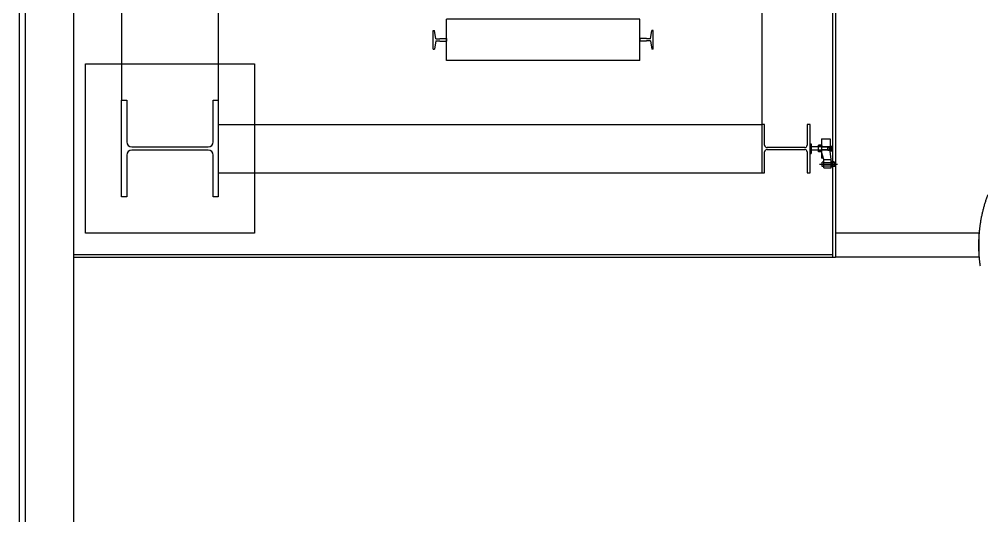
# Model space of a CAD drawing. Header units: millimetres. Extents: x 11414 to 120121, y 3637 to 81420.
# Drawn here: x 49743 to 53727, y 35958 to 38012 of the extents above; entities that cross this region are included whole.
import ezdxf
from ezdxf.enums import TextEntityAlignment as Align

# ---------------------------------------------------------------- set-up
doc = ezdxf.new("R2010")
doc.units = ezdxf.units.MM
doc.header["$LTSCALE"] = 100
for name, pattern in [('ARC-7$0$DASHED4', [4.5, 3, -1.5]), ('ARC-7$0$DIVIDEX2', [63.5, 25.4, -12.7, 0, -12.7, 0, -12.7]), ('ARC-7$0$HIDDEN', [9.525, 6.35, -3.175])]:
    doc.linetypes.add(name, pattern=pattern)
doc.layers.get('0').update_dxf_attribs({"color": 251})
for name, color, linetype in [('ARC-7$0$A-ELE-8', 8, 'Continuous'), ('ARC-7$0$A-ELEV-FIXT', 5, 'Continuous'), ('ARC-7$0$ARCH', 9, 'Continuous')]:
    doc.layers.add(name, color=color, linetype=linetype)
doc.styles.add('ARC-7$0$돋움', font='')
doc.styles.add('ARC-7$0$울릉도l', font='')
doc.styles.get('ARC-7$0$돋움').set_extended_font_data('DotumChe')
doc.styles.get('ARC-7$0$울릉도l').set_extended_font_data('Dotum')

# ---------------------------------------------------------------- blocks, each defined once
blk = doc.blocks.new('ARC-7')
at = {"color": 251, "linetype": 'ARC-7$0$HIDDEN'}
for p, q in [((634116.3, -460301.4, 0), (634037.8, -460301.4, 0)), ((634116.3, -460315.4, 0), (634037.8, -460315.4, 0))]:
    blk.add_line(p, q, dxfattribs=at)
at = {"color": 251}
for p, q in [((634082.6, -460382.4, 0), (634082.6, -460364.4, 0)), ((634090.3, -460364.4, 0), (634082.6, -460364.4, 0)), ((634090.3, -460382.4, 0), (634082.6, -460382.4, 0))]:
    blk.add_line(p, q, dxfattribs=at)
at = {"layer": 'ARC-7$0$A-ELE-8', "color": 251, "linetype": 'ARC-7$0$DASHED4'}
blk.add_circle((635332.2, -460708.5), 600.5, dxfattribs=at)
at = {"layer": 'ARC-7$0$A-ELEV-FIXT', "color": 251}
for p, q in [((633327.8, -459773.5), (632527.8, -459773.5)), ((632527.8, -459943.5), (632527.8, -459773.5)), ((633327.8, -459943.5), (633327.8, -459773.5)), ((632471.8, -459897.5), (632471.8, -459819.5)), ((632471.8, -459819.5), (632477.8, -459819.5)), ((632471.8, -459897.5), (632471.8, -459819.5)), ((632471.8, -459819.5), (632477.8, -459819.5)), ((632483.8, -459854.5), (632477.8, -459819.5)), ((632483.8, -459854.5), (632477.8, -459819.5)), ((633371.8, -459854.5), (633377.8, -459819.5)), ((633371.8, -459854.5), (633377.8, -459819.5)), ((633383.8, -459819.5), (633377.8, -459819.5)), ((633383.8, -459819.5), (633377.8, -459819.5)), ((633383.8, -459897.5), (633383.8, -459819.5)), ((633383.8, -459897.5), (633383.8, -459819.5)), ((632483.8, -459862.5), (632477.8, -459897.5)), ((632483.8, -459862.5), (632477.8, -459897.5)), ((632483.8, -459854.5), (632499.8, -459854.5)), ((632483.8, -459854.5), (632499.8, -459854.5)), ((632483.8, -459862.5), (632499.8, -459862.5)), ((632483.8, -459862.5), (632499.8, -459862.5)), ((632499.8, -459853.5), (632527.8, -459853.5)), ((632499.8, -459854.5), (632499.8, -459853.5)), ((632499.8, -459853.5), (632527.8, -459853.5)), ((632499.8, -459854.5), (632499.8, -459853.5)), ((632499.8, -459863.5), (632499.8, -459862.5)), ((632499.8, -459863.5), (632499.8, -459862.5)), ((632499.8, -459863.5), (632527.8, -459863.5)), ((632499.8, -459863.5), (632527.8, -459863.5)), ((632527.8, -459853.5), (632527.8, -459863.5)), ((632527.8, -459853.5), (632527.8, -459863.5)), ((633355.8, -459853.5), (633327.8, -459853.5)), ((633327.8, -459853.5), (633327.8, -459863.5)), ((633355.8, -459853.5), (633327.8, -459853.5)), ((633327.8, -459853.5), (633327.8, -459863.5)), ((633355.8, -459863.5), (633327.8, -459863.5)), ((633355.8, -459863.5), (633327.8, -459863.5)), ((633355.8, -459854.5), (633355.8, -459853.5)), ((633355.8, -459854.5), (633355.8, -459853.5)), ((633371.8, -459854.5), (633355.8, -459854.5)), ((633371.8, -459854.5), (633355.8, -459854.5)), ((633371.8, -459862.5), (633355.8, -459862.5)), ((633355.8, -459863.5), (633355.8, -459862.5)), ((633371.8, -459862.5), (633355.8, -459862.5)), ((633355.8, -459863.5), (633355.8, -459862.5)), ((633371.8, -459862.5), (633377.8, -459897.5)), ((633371.8, -459862.5), (633377.8, -459897.5)), ((632471.8, -459897.5), (632477.8, -459897.5)), ((632471.8, -459897.5), (632477.8, -459897.5)), ((633383.8, -459897.5), (633377.8, -459897.5)), ((633383.8, -459897.5), (633377.8, -459897.5)), ((633327.8, -459943.5), (632527.8, -459943.5))]:
    blk.add_line(p, q, dxfattribs=at)
at = {"layer": 'ARC-7$0$ARCH', "color": 251}
for p, q in [((631182.8, -450658.5), (631182.8, -460108.5)), ((631582.8, -450658.5), (631582.8, -460108.5)), ((630758.8, -451458.5), (630758.8, -463801)), ((630782.8, -451458.5), (630782.8, -463783.2)), ((630982.8, -451458.5), (630982.8, -463634.9)), ((634125.8, -459133.5, 0), (634125.8, -460758.5, 0)), ((634137.8, -459133.5), (634137.8, -460758.5, 0)), ((633832.8, -459193.5), (633832.8, -460208.5)), ((631032.8, -459958.5), (631732.8, -459958.5)), ((631032.8, -460658.5), (631032.8, -459958.5)), ((631732.8, -459958.5), (631732.8, -460658.5)), ((631182.8, -460108.5), (631203.8, -460108.5)), ((631182.8, -460508.5), (631182.8, -460108.5)), ((631203.8, -460108.5), (631203.8, -460281)), ((631561.8, -460281), (631561.8, -460108.5)), ((631561.8, -460108.5), (631582.8, -460108.5)), ((631582.8, -460108.5), (631582.8, -460508.5)), ((631582.8, -460208.5), (633832.8, -460208.5)), ((633844.8, -460208.5), (633832.8, -460208.5)), ((633832.8, -460208.5), (633832.8, -460408.5)), ((633844.8, -460294.5), (633844.8, -460208.5)), ((634032.8, -460208.5), (634020.8, -460208.5)), ((634020.8, -460208.5), (634020.8, -460294.5)), ((634032.8, -460408.5), (634032.8, -460208.5)), ((631224.8, -460302), (631540.8, -460302)), ((631540.8, -460315), (631224.8, -460315)), ((634010.8, -460304.5), (633854.8, -460304.5)), ((633854.8, -460312.5), (634010.8, -460312.5)), ((634032.8, -460288.4, 0), (634037.8, -460288.4, 0)), ((634032.8, -460288.4, 0), (634032.8, -460328.4, 0)), ((634037.8, -460288.4, 0), (634037.8, -460328.4, 0)), ((634080.3, -460297.1, 0), (634068, -460297.1, 0)), ((634080.3, -460299.6, 0), (634068, -460299.6, 0)), ((634080.3, -460299.6, 0), (634071.4, -460299.6, 0)), ((634081.3, -460295.8, 0), (634080.3, -460295.8, 0)), ((634080.3, -460295.8, 0), (634080.3, -460300.8, 0)), ((634081.3, -460300.8, 0), (634080.3, -460300.8, 0)), ((634106.3, -460303.4, 0), (634080.3, -460303.4, 0)), ((634106.3, -460313.4, 0), (634080.3, -460313.4, 0)), ((634081.3, -460315.8, 0), (634080.3, -460315.8, 0)), ((634081.3, -460295.8, 0), (634081.3, -460300.8, 0)), ((634106.3, -460314.5, 0), (634106.3, -460302.5, 0)), ((634106.3, -460302.5, 0), (634113.3, -460302.5, 0)), ((634106.3, -460314.5, 0), (634113.3, -460314.5, 0)), ((634113.3, -460314.5, 0), (634113.3, -460302.5, 0)), ((634113.3, -460303.3, 0), (634116.3, -460303.3, 0)), ((634113.3, -460313.5, 0), (634116.3, -460313.5, 0)), ((634116.3, -460297, 0), (634118.3, -460297, 0)), ((634118.3, -460319.9, 0), (634118.3, -460297, 0)), ((634118.3, -460298.5, 0), (634124.3, -460298.5, 0)), ((634124.3, -460318.5, 0), (634124.3, -460298.5, 0)), ((631203.8, -460336), (631203.8, -460508.5)), ((631561.8, -460508.5), (631561.8, -460336)), ((633844.8, -460408.5), (633844.8, -460322.5)), ((634020.8, -460322.5), (634020.8, -460408.5)), ((634032.8, -460328.4, 0), (634037.8, -460328.4, 0)), ((634080.3, -460317.1, 0), (634068, -460317.1, 0)), ((634118.3, -460318.4, 0), (634124.3, -460318.4, 0)), ((634071.9, -460373.4, 0), (634146.7, -460373.4, 0)), ((634090.3, -460382.4, 0), (634090.3, -460364.4, 0)), ((634123.3, -460362.5, 0), (634120.7, -460362.5, 0)), ((634123.3, -460367.5, 0), (634120.7, -460367.5, 0)), ((634123.3, -460379.5, 0), (634120.7, -460379.5, 0)), ((634123.3, -460384.5, 0), (634120.7, -460384.5, 0)), ((634123.8, -460362.5, 0), (634123.8, -460384.5, 0)), ((634125.8, -460362.5, 0), (634123.8, -460362.5, 0)), ((634123.8, -460384.5, 0), (634125.8, -460384.5, 0)), ((634125.8, -460384.5, 0), (634125.8, -460362.5, 0)), ((634132.1, -460363.4, 0), (634125.8, -460363.4, 0)), ((634132.1, -460363.4, 0), (634125.8, -460363.4, 0)), ((634132.1, -460365.9, 0), (634125.8, -460365.9, 0)), ((634132.1, -460380.9, 0), (634125.8, -460380.9, 0)), ((634132.1, -460383.4, 0), (634125.8, -460383.4, 0)), ((634132.1, -460363.4, 0), (634132.1, -460365.9, 0)), ((634132.1, -460365.9, 0), (634135, -460365, 0)), ((634132.1, -460365.9, 0), (634132.1, -460380.9, 0)), ((634132.1, -460380.9, 0), (634135, -460381.7, 0)), ((634132.1, -460383.4, 0), (634132.1, -460380.9, 0)), ((634133.1, -460365.6, 0), (634133.1, -460381.2, 0)), ((634136.1, -460366, 0), (634136.1, -460380.7, 0)), ((631582.8, -460408.5), (633832.8, -460408.5)), ((633832.8, -460408.5), (633844.8, -460408.5)), ((634020.8, -460408.5), (634032.8, -460408.5)), ((631203.8, -460508.5), (631182.8, -460508.5)), ((631582.8, -460508.5), (631561.8, -460508.5)), ((631732.8, -460658.5), (631032.8, -460658.5)), ((634731.7, -460658.5), (634137.8, -460658.5)), ((634731.7, -460658.5), (634137.8, -460658.5)), ((634731.7, -460658.5), (634731.7, -460758.5)), ((630982.8, -460746.5), (634125.8, -460746.5)), ((630982.8, -460758.5), (634137.8, -460758.5)), ((634731.7, -460758.5), (634137.8, -460758.5)), ((634731.7, -460758.5), (634137.8, -460758.5))]:
    blk.add_line(p, q, dxfattribs=at)
at = {"layer": 'ARC-7$0$ARCH', "color": 251, "linetype": 'ByBlock'}
for p, q in [((634080.3, -460268.5, 0), (634080.3, -460348.3, 0)), ((634068, -460322, 0), (634068, -460294.8, 0)), ((634080.3, -460294.8, 0), (634068, -460294.8, 0)), ((634068, -460315.6, 0), (634068, -460321.1, 0)), ((634081.3, -460320.8, 0), (634081.3, -460315.8, 0)), ((634080.3, -460319.6, 0), (634068, -460319.6, 0)), ((634080.3, -460322, 0), (634068, -460322, 0)), ((634081.3, -460320.8, 0), (634080.3, -460320.8, 0)), ((634090.3, -460353.4, 0), (634080.3, -460322, 0)), ((634088.6, -460348.3, 0), (634080.3, -460348.3, 0)), ((634090.3, -460388.4, 0), (634090.3, -460353.4, 0)), ((634090.3, -460353.4, 0), (634120.3, -460353.4, 0)), ((634120.3, -460388.4, 0), (634120.3, -460353.4, 0)), ((634090.3, -460366.4, 0), (634120.3, -460366.4, 0)), ((634090.3, -460380.4, 0), (634120.3, -460380.4, 0)), ((634090.3, -460388.4, 0), (634120.3, -460388.4, 0)), ((634090.3, -460388.4, 0), (634120.3, -460388.4, 0))]:
    blk.add_line(p, q, dxfattribs=at)
at = {"layer": 'ARC-7$0$ARCH', "color": 251, "linetype": 'ARC-7$0$DIVIDEX2'}
for p, q in [((634080.3, -460268.5, 0), (634116.3, -460268.5, 0)), ((634116.3, -460268.5, 0), (634116.3, -460319.9, 0)), ((634120.3, -460353.4, 0), (634116.3, -460319.9, 0)), ((634118.3, -460319.9, 0), (634116.3, -460319.9, 0))]:
    blk.add_line(p, q, dxfattribs=at)
at = {"layer": 'ARC-7$0$ARCH', "color": 251, "linetype": 'ARC-7$0$HIDDEN'}
blk.add_line((634037.8, -460301.4, 0), (634037.8, -460315.4, 0), dxfattribs=at)
at = {"layer": 'ARC-7$0$ARCH', "color": 251}
for centre, radius, start, end in [((631224.8, -460281), 21, 180, 270), ((631224.8, -460336), 21, 90, 180), ((631540.8, -460281), 21, 270, 360), ((631540.8, -460336), 21, 0, 90), ((633854.8, -460294.5), 10, 180, 270), ((633854.8, -460322.5), 10, 90, 180), ((634010.8, -460294.5), 10, 270, 0), ((634010.8, -460322.5), 10, 0, 90), ((634069.6, -460298.3, 0), 3.16, 119.6168, 240.3832), ((634127.2, -460365, 0), 6.96, 158.9508, 201.0492), ((634161.7, -460373.5, 0), 41.4, 171.6762, 188.3238), ((634127.2, -460382, 0), 6.96, 159.2704, 201.3681), ((634116.8, -460365, 0), 6.96, 338.9508, 21.0492), ((634082.3, -460373.5, 0), 41.4, 351.651, 8.2985), ((634116.8, -460382, 0), 6.96, 338.6319, 20.7296), ((634135.1, -460366, 0), 1, 0, 98.1301), ((634135.1, -460380.7, 0), 1, 261.8699, 0)]:
    blk.add_arc(centre, radius, start, end, dxfattribs=at)
at = {"layer": 'ARC-7$0$ARCH', "color": 251, "linetype": 'ByBlock'}
blk.add_arc((634069.6, -460318.3, 0), 3.16, 119.6168, 240.3832, dxfattribs=at)
at = {"color": 251, "style": 'ARC-7$0$돋움'}
for tag, p in [('X2', (601933.6, -417318.4)), ('X3', (611533.6, -417318.4)), ('X4', (621433.6, -417318.4)), ('X6', (641231.6, -417318.4)), ('X7', (651133.6, -417318.5)), ('X8', (661033.6, -417318.4)), ('X9', (667633.6, -417318.4)), ('X10', (676133.6, -417318.5)), ('X11', (683633.6, -417318.5)), ('X5', (631333.6, -417375.7))]:
    blk.add_attdef(tag, text='', height=750, dxfattribs=at).set_placement(p, align=Align.MIDDLE_CENTER)
at = {"layer": 'ARC-7$0$ARCH', "color": 251}
for tag, height, style, p in [('Y11', 450, 'ARC-7$0$울릉도l', (593382.5, -427808.5)), ('Y10', 450, 'ARC-7$0$울릉도l', (593382.5, -435308.5)), ('Y9', 450, 'ARC-7$0$울릉도l', (593382.5, -443808.5)), ('Y8', 450, 'ARC-7$0$울릉도l', (593382.5, -450408.5)), ('Y7', 450, 'ARC-7$0$울릉도l', (593382.5, -460308.5)), ('Y6', 750, 'ARC-7$0$돋움', (593382.5, -470208.5))]:
    blk.add_attdef(tag, text='', height=height, rotation=90, dxfattribs=dict(at, style=style)).set_placement(p, align=Align.MIDDLE_CENTER)

msp = doc.modelspace()

# ---------------------------------------------------------------- block references
at = {"color": 21, "linetype": 'Continuous'}
msp.add_blockref('ARC-7', (-581016.2, 497785.5, 0), dxfattribs=at)

doc.saveas('drawing.dxf')
